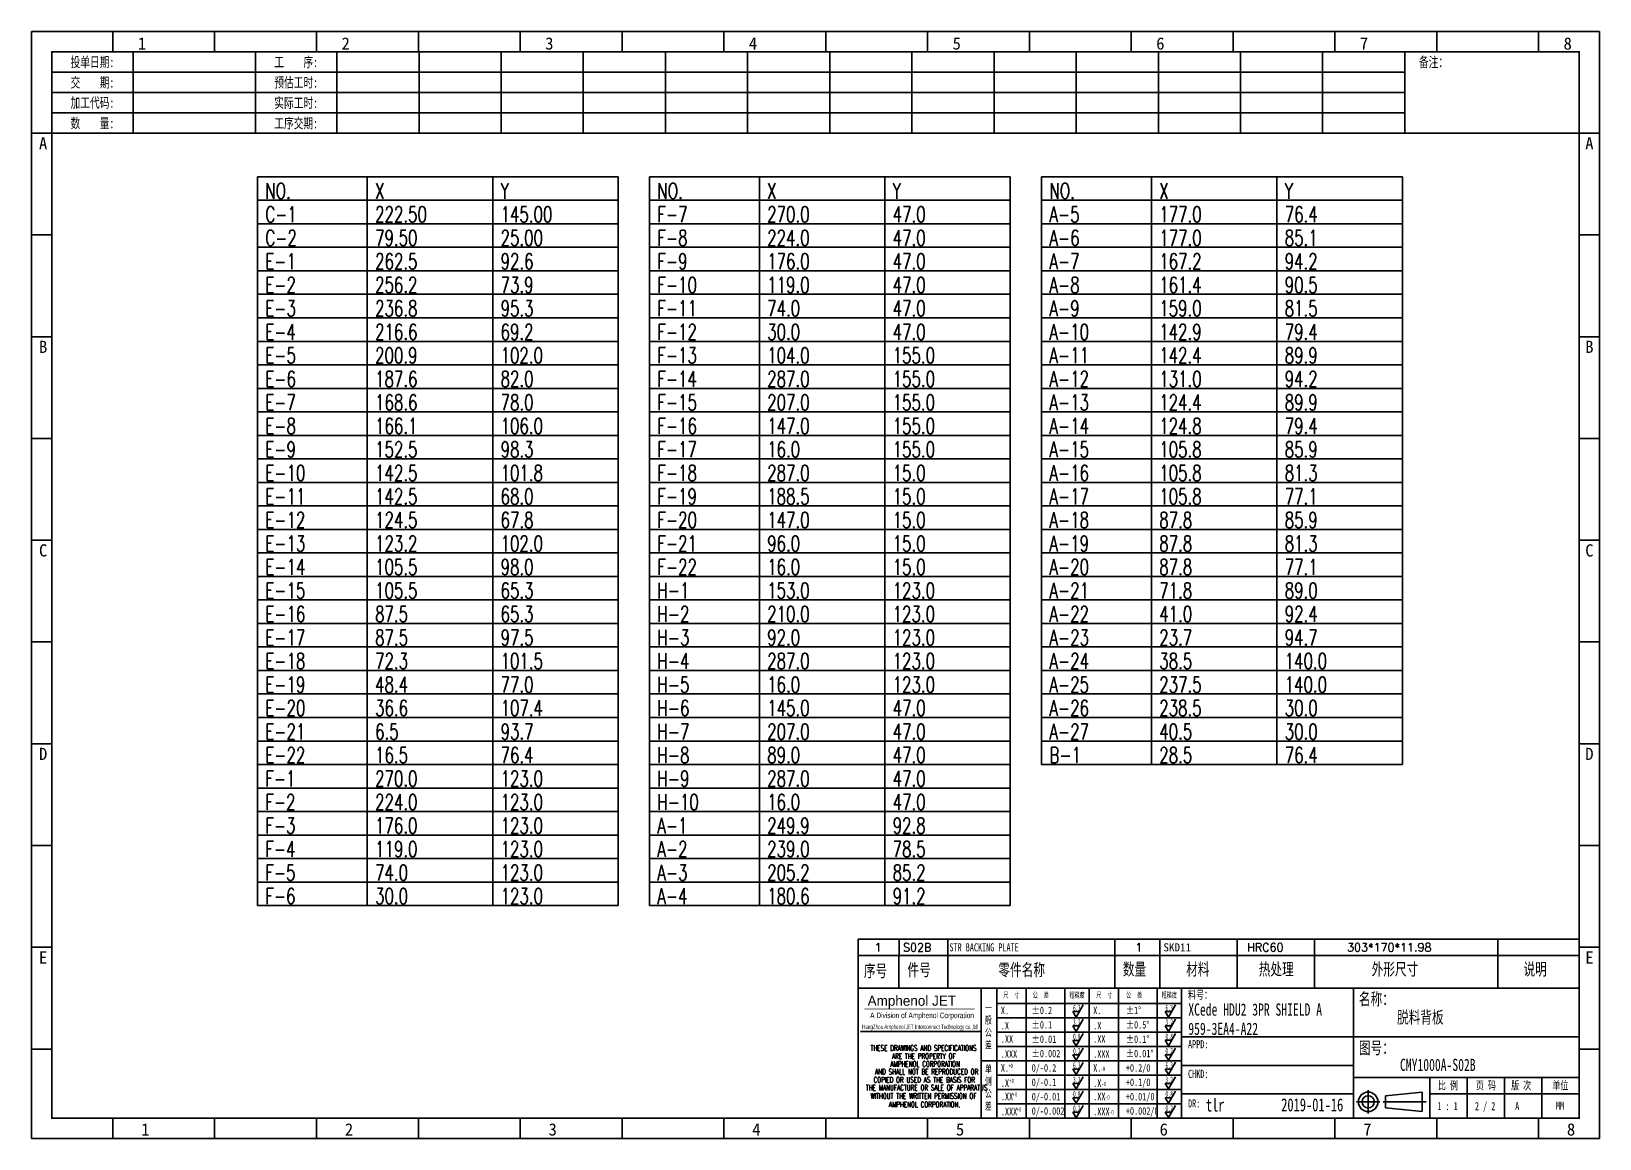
# Model space of a CAD drawing. Header units: millimetres. Extents: x -2852 to 5627, y -2271 to 1849.
# Drawn here: x 4997 to 5627, y 354 to 799 of the extents above; entities that cross this region are included whole.
import ezdxf
from ezdxf.enums import TextEntityAlignment as Align

# ---------------------------------------------------------------- set-up
doc = ezdxf.new("R2010")
doc.units = ezdxf.units.MM
doc.layers.add('1', color=7, linetype='Continuous')
doc.layers.add('41', color=1, linetype='Continuous')
doc.styles.add('CH', font='仿宋_GB2312_0.ttf')
doc.styles.add('jet01', font='simplex.shx', dxfattribs={"width": 0.7, "bigfont": 'hztxt.shx'})
doc.styles.add('SIMPLEX', font='SIMPLEX')
doc.styles.get("Standard").update_dxf_attribs({"font": '仿宋_GB2312_0.ttf', "width": 0.7})
doc.styles.add('TEXTSTYLE_1', font='TRIUMB.TTF')
doc.styles.add('TEXTSTYLE_2', font='TRIUM.TTF')
doc.styles.add('tk', font='', dxfattribs={"width": 0.7})
doc.styles.add('tk 2', font='仿宋_GB2312_0.ttf', dxfattribs={"width": 0.65})
doc.styles.add('tk 4', font='simplex.shx', dxfattribs={"width": 0.65, "bigfont": 'bigfont.shx'})
doc.styles.get('tk').set_extended_font_data('NSimSun')

# ---------------------------------------------------------------- blocks, each defined once
blk = doc.blocks.new('A3-N')
at = {"layer": '1', "color": 1}
for p, q in [((0, 0), (0, 296.73)), ((0, 296.73), (420, 296.73)), ((21.82, 291.27), (21.82, 296.73)), ((49.09, 291.27), (49.09, 296.73)), ((76.36, 291.27), (76.36, 296.73)), ((103.64, 291.27), (103.64, 296.73)), ((103.64, 291.27), (103.64, 296.73)), ((103.64, 291.27), (103.64, 296.73)), ((130.91, 291.27), (130.91, 296.73)), ((158.18, 291.27), (158.18, 296.73)), ((185.45, 291.27), (185.45, 296.73)), ((212.73, 291.27), (212.73, 296.73)), ((240, 291.27), (240, 296.73)), ((267.27, 291.27), (267.27, 296.73)), ((294.55, 291.27), (294.55, 296.73)), ((321.82, 291.27), (321.82, 296.73)), ((349.09, 291.27), (349.09, 296.73)), ((376.36, 291.27), (376.36, 296.73)), ((403.64, 291.27), (403.64, 296.73)), ((420, 296.73), (420, 1)), ((5.45, 269.45), (0, 269.45)), ((420, 269.45), (414.55, 269.45)), ((5.45, 242.18), (0, 242.18)), ((420, 242.18), (414.55, 242.18)), ((5.45, 214.91), (0, 214.91)), ((420, 214.91), (414.55, 214.91)), ((5.45, 187.64), (0, 187.64)), ((420, 187.64), (414.55, 187.64)), ((5.45, 160.36), (0, 160.36)), ((420, 160.36), (414.55, 160.36)), ((5.45, 133.09), (0, 133.09)), ((420, 133.09), (414.55, 133.09)), ((5.45, 105.82), (0, 105.82)), ((420, 105.82), (414.55, 105.82)), ((5.45, 78.55), (0, 78.55)), ((420, 78.55), (414.55, 78.55)), ((5.45, 51.27), (0, 51.27)), ((420, 51.27), (414.55, 51.27)), ((222.45, 49.09), (221.45, 49.09)), ((221.45, 49.09), (221.45, 40.36)), ((222.45, 49.09), (414.55, 49.09)), ((232.36, 49.09), (232.36, 40.36)), ((245.45, 49.09), (245.45, 40.36)), ((290.18, 49.09), (290.18, 40.36)), ((302.18, 49.09), (302.18, 40.36)), ((322.91, 49.09), (322.91, 40.36)), ((343.64, 49.09), (343.64, 40.36)), ((392.73, 40.36), (392.73, 49.09)), ((258.55, 40.36), (258.55, 5.44)), ((266.45, 40.36), (266.45, 5.44)), ((276.78, 40.36), (276.78, 5.45)), ((291.18, 40.36), (291.18, 5.45)), ((301.51, 40.37), (301.51, 5.46)), ((308.01, 40.36), (308.01, 5.45)), ((354.09, 40.36), (354.09, 5.45)), ((308.01, 32.39), (258.55, 32.39)), ((308.01, 28.54), (258.55, 28.54)), ((414.55, 27.27), (308.01, 27.27)), ((5.45, 24), (0, 24)), ((308.01, 24.69), (258.55, 24.69)), ((420, 24), (414.55, 24)), ((308.01, 16.99), (258.55, 16.99)), ((354.09, 19.63), (308.01, 19.63)), ((308.01, 13.14), (258.55, 13.14)), ((414.55, 16.36), (354.09, 16.36)), ((374.55, 16.36), (374.55, 5.45)), ((384.55, 16.36), (384.55, 5.45)), ((394.55, 16.36), (394.55, 5.45)), ((404.55, 16.36), (404.55, 5.45)), ((308.01, 9.29), (258.55, 9.29)), ((308.01, 11.99), (354.09, 11.99)), ((372.51, 12.49), (362.69, 11.5)), ((362.69, 11.5), (362.69, 8.23)), ((372.51, 12.49), (372.51, 7.25)), ((414.55, 12), (374.55, 12)), ((21.82, 0), (21.82, 5.45)), ((49.09, 0), (49.09, 5.45)), ((76.36, 0), (76.36, 5.45)), ((103.64, 0), (103.64, 5.45)), ((130.91, 0), (130.91, 5.45)), ((158.18, 0), (158.18, 5.45)), ((185.45, 0), (185.45, 5.45)), ((212.73, 0), (212.73, 5.45)), ((240, 0), (240, 5.45)), ((267.27, 0), (267.27, 5.45)), ((294.55, 0), (294.55, 5.45)), ((321.82, 0), (321.82, 5.45)), ((349.09, 0), (349.09, 5.45)), ((372.51, 7.25), (362.69, 8.23)), ((376.36, 0), (376.36, 5.45)), ((403.64, 0), (403.64, 5.45)), ((1, 0), (0, 0)), ((420, 0), (1, 0)), ((420, 0), (420, 1))]:
    blk.add_line(p, q, dxfattribs=at)
at = {"layer": '1'}
for p, q in [((414.55, 278.18), (414.55, 284.73)), ((221.45, 40.36), (221.45, 5.45)), ((221.45, 40.36), (414.55, 40.36)), ((221.45, 40.36), (414.55, 40.36)), ((254.41, 40.36), (254.41, 5.45)), ((283.28, 40.36), (283.28, 5.45)), ((308.01, 36.24), (258.55, 36.24)), ((222.08, 28.67), (254.12, 28.67)), ((308.01, 20.84), (254.41, 20.84))]:
    blk.add_line(p, q, dxfattribs=at)
at = {"layer": '1', "color": 1, "ltscale": 0.05}
for p, q in [((278.93, 34.04), (279.79, 32.56)), ((278.93, 34.04), (280.65, 34.04)), ((281.68, 35.84), (279.79, 32.56)), ((303.66, 34.05), (304.52, 32.56)), ((303.66, 34.05), (305.38, 34.05)), ((306.41, 35.84), (304.52, 32.56)), ((278.93, 30.19), (279.79, 28.71)), ((278.93, 30.19), (280.65, 30.19)), ((281.68, 31.99), (279.79, 28.71)), ((303.66, 30.2), (305.38, 30.2)), ((303.66, 30.2), (304.52, 28.71)), ((306.41, 31.99), (304.52, 28.71)), ((278.93, 26.34), (279.79, 24.86)), ((278.93, 26.34), (280.65, 26.34)), ((281.68, 28.14), (279.79, 24.86)), ((303.66, 26.35), (304.52, 24.86)), ((303.66, 26.35), (305.38, 26.35)), ((306.41, 28.14), (304.52, 24.86)), ((278.93, 22.49), (280.65, 22.49)), ((278.93, 22.49), (279.79, 21.01)), ((281.68, 24.29), (279.79, 21.01)), ((303.66, 22.5), (305.38, 22.5)), ((303.66, 22.5), (304.52, 21.01)), ((306.41, 24.29), (304.52, 21.01)), ((278.93, 18.66), (279.79, 17.17)), ((278.93, 18.66), (280.65, 18.66)), ((281.68, 20.45), (279.79, 17.17)), ((303.66, 18.66), (304.52, 17.18)), ((303.66, 18.66), (305.38, 18.66)), ((306.41, 20.46), (304.52, 17.18)), ((278.93, 14.81), (280.65, 14.81)), ((278.93, 14.81), (279.79, 13.32)), ((281.68, 16.6), (279.79, 13.32)), ((281.68, 12.75), (279.79, 9.47)), ((303.66, 14.81), (305.38, 14.81)), ((303.66, 14.81), (304.52, 13.33)), ((306.41, 16.61), (304.52, 13.33)), ((306.41, 12.76), (304.52, 9.48)), ((278.93, 10.96), (279.79, 9.47)), ((278.93, 10.96), (280.65, 10.96)), ((281.68, 8.9), (279.79, 5.62)), ((303.66, 10.96), (304.52, 9.48)), ((303.66, 10.96), (305.38, 10.96)), ((306.41, 8.91), (304.52, 5.63)), ((278.93, 7.11), (279.79, 5.62)), ((278.93, 7.11), (280.65, 7.11)), ((303.66, 7.11), (305.38, 7.11)), ((303.66, 7.11), (304.52, 5.63))]:
    blk.add_line(p, q, dxfattribs=at)
at = {"layer": '1', "color": 1, "ltscale": 0.1}
for p, q in [((358.01, 13.02), (358.01, 6.71)), ((354.86, 9.87), (361.17, 9.87)), ((362.03, 9.87), (373.54, 9.87))]:
    blk.add_line(p, q, dxfattribs=at)
at = {"layer": '1'}
blk.add_lwpolyline([(221.45, 5.45), (414.55, 5.45), (414.55, 291.27), (5.45, 291.27), (5.45, 5.45), (414.55, 5.45)], dxfattribs=at)
at = {"layer": '1', "color": 7, "linetype": 'Continuous', "const_width": 0.123}
blk.add_lwpolyline([(223.11, 34.74), (252.6, 34.76)], dxfattribs=at)
at = {"layer": '1', "color": 1}
for radius in [2.62, 1.64]:
    blk.add_circle((358.01, 9.87), radius, dxfattribs=at)
at = {"layer": '41'}
for p, q in [((27.27, 291.27), (27.27, 269.45)), ((60, 291.27), (60, 269.45)), ((81.82, 291.27), (81.82, 269.45)), ((103.82, 291.27), (103.82, 269.45)), ((125.82, 291.27), (125.82, 269.45)), ((147.82, 291.27), (147.82, 269.45)), ((169.82, 291.27), (169.82, 269.45)), ((191.82, 291.27), (191.82, 269.45)), ((213.82, 291.27), (213.82, 269.45)), ((235.82, 291.27), (235.82, 269.45)), ((257.82, 291.27), (257.82, 269.45)), ((279.82, 291.27), (279.82, 269.45)), ((301.82, 291.27), (301.82, 269.45)), ((323.82, 291.27), (323.82, 269.45)), ((345.82, 291.27), (345.82, 269.45)), ((367.82, 291.27), (367.82, 269.45)), ((367.82, 285.82), (5.45, 285.82)), ((367.82, 280.36), (5.45, 280.36)), ((367.82, 274.91), (5.45, 274.91)), ((414.55, 269.45), (5.45, 269.45))]:
    blk.add_line(p, q, dxfattribs=at)
at = {"layer": '1', "color": 1}
for s, p in [('1', (29.64, 295.11)), ('2', (84.18, 295.11)), ('3', (138.73, 295.11)), ('4', (193.27, 295.11)), ('5', (247.82, 295.11)), ('6', (302.36, 295.11)), ('7', (356.91, 295.11)), ('8', (411.45, 295.11)), ('1', (30.53, 4.11)), ('2', (85.08, 4.11)), ('3', (139.62, 4.11)), ('4', (194.17, 4.11)), ('5', (248.72, 4.11)), ('6', (303.26, 4.11)), ('7', (357.81, 4.11)), ('8', (412.35, 4.11))]:
    blk.add_text(s, height=3.27, dxfattribs=at).set_placement(p, align=Align.TOP_CENTER)
at = {"layer": '1', "style": 'tk', "width": 0.7}
for s, p in [('投单日期:', (16.36, 288.55)), ('工    序:', (70.91, 288.55)), ('备注：', (375.51, 288.55)), ('交    期:', (16.36, 283.09)), ('预估工时:', (70.91, 283.09)), ('加工代码:', (16.36, 277.64)), ('实际工时:', (70.91, 277.64)), ('数    量:', (16.36, 272.18)), ('工序交期:', (70.91, 272.18))]:
    blk.add_text(s, height=2.727, dxfattribs=at).set_placement(p, align=Align.MIDDLE)
at = {"layer": '1', "color": 1}
for s, p in [('A', (2.04, 268.36)), ('B', (2.04, 213.82)), ('C', (2.04, 159.27)), ('D', (2.04, 104.73)), ('E', (2.04, 50.18))]:
    blk.add_text(s, height=3.27, dxfattribs=at).set_placement(p, align=Align.TOP_LEFT)
for s, p in [('A', (418.37, 268.36)), ('B', (418.37, 213.82)), ('C', (418.37, 159.27)), ('D', (418.37, 104.73)), ('E', (418.37, 50.18))]:
    blk.add_text(s, height=3.27, dxfattribs=at).set_placement(p, align=Align.TOP_RIGHT)
at = {"layer": '1', "color": 1, "style": 'tk 2', "width": 0.7}
for s, height, p in [('序号', 3.273, (222.96, 43.34)), ('件号', 3.273, (234.62, 43.61)), ('零件名称', 3.273, (258.97, 43.61)), ('数量', 3.273, (292.3, 43.78)), ('材料', 3.273, (309.27, 43.78)), ('热处理', 3.273, (328.71, 43.78)), ('外形尺寸', 3.273, (358.94, 43.78)), ('说明', 3.273, (399.61, 43.78)), ('料号：', 2.182, (309.77, 37.46)), ('名称：', 3.273, (355.52, 35.79)), ('图号：', 3.273, (355.52, 22.7)), ('比 例', 2.182, (376.69, 13.18)), ('页 码', 2.182, (386.85, 13.18)), ('版 次', 2.182, (396.31, 13.18)), ('单位', 2.182, (407.35, 13.18))]:
    blk.add_text(s, height=height, dxfattribs=at).set_placement(p)
at = {"layer": '1', "color": 7, "linetype": 'Continuous', "style": 'TEXTSTYLE_1'}
blk.add_text('Amphenol JET', height=2.7, dxfattribs=at).set_placement((223.96, 35.61))
at = {"layer": '1', "color": 7, "linetype": 'Continuous'}
for s, height, style, width, p in [('A Division of Amphenol Corporation', 1.5, 'TEXTSTYLE_2', 0.7, (224.64, 32.29)), ('HangZhou Amphenol JET Interconnect Technology co.,ltd ', 1.2, 'TEXTSTYLE_2', 0.6, (222.47, 29.36)), ('THESE DRAWINGS AND SPECIFICATIONS', 1.5, 'tk 4', 0.6, (224.73, 23.52)), ('ARE THE PROPERTY OF', 1.5, 'tk 4', 0.6, (230.45, 21.35)), ('AND SHALL NOT BE REPRODUCED OR', 1.5, 'tk 4', 0.6, (225.95, 17.17)), ('AMPHENOL CORPORATION', 1.5, 'tk 4', 0.6, (230.04, 19.27)), ('THE MANUFACTURE OR SALE OF APPARATUS', 1.5, 'tk 4', 0.6, (223.5, 12.92)), ('COPIED OR USED AS THE BASIS FOR', 1.5, 'tk 4', 0.6, (225.54, 15.02)), ('WITHOUT THE WRITTEN PERMISSION OF', 1.5, 'tk 4', 0.6, (224.73, 10.67)), ('AMPHENOL CORPORATION.', 1.5, 'tk 4', 0.6, (229.63, 8.4))]:
    blk.add_text(s, height=height, dxfattribs=dict(at, style=style, width=width)).set_placement(p)
at = {"layer": '1', "color": 1, "style": 'tk 2', "width": 0.7}
for s, p in [('X.', (259.64, 34.37)), ('%%P0.2', (267.9, 34.37)), ('X.', (284.37, 34.37)), ('%%P1%%D', (293.12, 34.37)), ('.X', (259.64, 30.28)), ('%%P0.1', (267.9, 30.52)), ('.X', (284.37, 30.28)), ('%%P0.5%%D', (293.12, 30.52)), ('.XX', (259.64, 26.71)), ('%%P0.01', (267.9, 26.67)), ('.XX', (284.37, 26.71)), ('%%P0.1%%D', (293.12, 26.67)), ('.XXX', (259.64, 22.68)), ('%%P0.002', (267.9, 22.82)), ('.XXX', (284.37, 22.68)), ('%%P0.01%%D', (293.12, 22.82)), ('X.', (259.64, 18.97)), ('0/-0.2', (267.9, 18.97)), ('X.', (284.37, 18.97)), ('+0.2/0', (293.12, 18.97)), ('.X', (259.64, 14.88)), ('0/-0.1', (267.9, 15.12)), ('.X', (284.37, 14.88)), ('+0.1/0', (293.12, 15.12)), ('.XX', (259.64, 11.31)), ('0/-0.01', (267.9, 11.27)), ('0/-0.002', (267.9, 7.42)), ('.XX', (284.37, 11.31)), ('+0.01/0', (293.12, 11.27)), ('+0.002/0', (293.12, 7.42)), ('.XXX', (259.64, 7.28)), ('.XXX', (284.37, 7.28))]:
    blk.add_text(s, height=2, dxfattribs=at).set_placement(p, align=Align.MIDDLE_LEFT)
at = {"layer": '1', "color": 1, "ltscale": 0.05, "style": 'tk 2', "width": 0.5}
for s, p in [('6.3', (279.01, 34.26)), ('6.3', (303.74, 34.27)), ('3.2', (279.01, 30.41)), ('3.2', (303.74, 30.42)), ('0.8', (279.01, 26.56)), ('0.8', (303.74, 26.57)), ('0.2', (279.01, 22.71)), ('0.2', (303.74, 22.72)), ('6.3', (279.01, 18.87)), ('6.3', (303.74, 18.88)), ('3.2', (279.01, 15.02)), ('0.8', (279.01, 11.17)), ('3.2', (303.74, 15.03)), ('0.8', (303.74, 11.18)), ('0.2', (279.01, 7.32)), ('0.2', (303.74, 7.33))]:
    blk.add_text(s, height=1.6, dxfattribs=at).set_placement(p)
at = {"layer": '1', "style": 'tk 2', "width": 0.7}
for s, p in [('APPD:', (309.77, 24.21)), ('CHKD:', (309.77, 16.27)), ('DR:', (309.77, 8.35))]:
    blk.add_text(s, height=2.182, dxfattribs=at).set_placement(p)
at = {"layer": '1', "color": 7, "style": 'tk 2', "width": 0.7}
blk.add_text('MM', height=2.182, dxfattribs=at).set_placement((408.31, 7.75))
at = {"layer": '1', "color": 1, "ltscale": 0.05, "char_height": 1.5, "width": 6.3627, "attachment_point": 1, "style": 'tk 2'}
for s, insert in [('尺  寸', (260.31, 39.25)), ('公  差', (268.17, 39.25)), ('粗糙度', (277.98, 39.25)), ('尺  寸', (285.2, 39.25)), ('公  差', (293.18, 39.25)), ('粗糙度', (302.71, 39.26))]:
    blk.add_mtext(s, dxfattribs=dict(at, insert=insert))
at = {"layer": '1', "ltscale": 0.05, "char_height": 2, "width": 2.5195, "attachment_point": 1, "style": 'tk 2'}
for s, insert in [('一般公差', (255.39, 36.11)), ('单侧公差', (255.39, 19.71))]:
    blk.add_mtext(s, dxfattribs=dict(at, insert=insert))
at = {"layer": '1', "color": 1, "ltscale": 0.05, "char_height": 1.2, "width": 5.1396, "attachment_point": 1, "line_spacing_factor": 0.8, "style": 'tk 2'}
for s, insert in [('+0', (261.58, 20.13)), ('-0', (286.31, 19.33)), ('+0', (261.88, 16.09)), ('-0', (286.61, 15.29)), ('+0', (262.79, 12.45)), ('+0', (263.87, 8.44)), ('-0', (287.51, 11.65)), ('-0', (288.59, 7.64))]:
    blk.add_mtext(s, dxfattribs=dict(at, insert=insert))
at = {"layer": '1', "style": 'tk 2', "width": 0.7}
for tag, p in [('PATR-NO1', (309.84, 32.96)), ('TITLE', (365.74, 30.9)), ('PATR-NO2', (309.84, 27.81)), ('DWG-NO:', (366.54, 18.14))]:
    blk.add_attdef(tag, p, '', height=3.27, dxfattribs=at)
at = {"layer": '1', "color": 1, "style": 'tk 2', "width": 0.7}
for tag, p in [('DRAW', (314.55, 7.27)), ('DATE', (334.72, 7.32))]:
    blk.add_attdef(tag, p, '', height=3.49, dxfattribs=at)
at = {"layer": '1', "style": 'tk 2', "width": 0.7}
for tag, p in [('SCALE', (376.55, 8.73)), ('SHEET', (386.6, 8.72)), ('REV', (397.38, 8.73))]:
    blk.add_attdef(tag, text='', height=2.18, dxfattribs=at).set_placement(p, align=Align.MIDDLE_LEFT)
blk = doc.blocks.new('FB3')
at = {"layer": '1', "color": 1}
for p, q in [((0, 4.36), (193.09, 4.36)), ((0, 4.36), (0, 0)), ((10.91, 4.36), (10.91, 0)), ((24, 4.36), (24, 0)), ((68.73, 4.36), (68.73, 0)), ((80.73, 4.36), (80.73, 0)), ((101.45, 4.36), (101.45, 0)), ((122.18, 4.36), (122.18, 0)), ((171.27, 0), (171.27, 4.36))]:
    blk.add_line(p, q, dxfattribs=at)
at = {"layer": '1'}
for tag, style, p in [('ITEM', 'SIMPLEX', (4.36, 2.18)), ('PARTNO', 'SIMPLEX', (12, 2.18)), ('QTY', 'SIMPLEX', (74.18, 2.18)), ('MATL', 'CH', (81.72, 2.18)), ('FINISH', 'SIMPLEX', (104.17, 2.18)), ('SPEC', 'SIMPLEX', (130.91, 2.18)), ('REMARK', 'SIMPLEX', (174.06, 2.18))]:
    blk.add_attdef(tag, text='', height=2.18, dxfattribs=dict(at, style=style)).set_placement(p, align=Align.MIDDLE_LEFT)
at = {"layer": '1', "style": 'tk', "width": 0.7}
blk.add_attdef('DIE', text='', height=2.18, dxfattribs=at).set_placement((24.43, 2.18), align=Align.MIDDLE_LEFT)

msp = doc.modelspace()

# ---------------------------------------------------------------- linework, layer by layer
at = {"layer": '41', "ltscale": 0.05}
for p, q in [((5087.5866, 740.7746), (5232.4866, 740.7746)), ((5087.5866, 740.7746), (5087.5866, 447.8246)), ((5131.6866, 740.7746), (5131.6866, 447.8246)), ((5182.0866, 740.7746), (5182.0866, 447.8246)), ((5232.4866, 740.7746), (5232.4866, 447.8246)), ((5245.0866, 740.7746), (5389.9866, 740.7746)), ((5245.0866, 740.7746), (5245.0866, 447.8246)), ((5289.1866, 740.7746), (5289.1866, 447.8246)), ((5339.5866, 740.7746), (5339.5866, 447.8246)), ((5389.9866, 740.7746), (5389.9866, 447.8246)), ((5402.5866, 740.7746), (5547.4866, 740.7746)), ((5402.5866, 740.7746), (5402.5866, 504.5246)), ((5446.6866, 740.7746), (5446.6866, 504.5246)), ((5497.0866, 740.7746), (5497.0866, 504.5246)), ((5547.4866, 740.7746), (5547.4866, 504.5246)), ((5087.5866, 731.3246), (5232.4866, 731.3246)), ((5245.0866, 731.3246), (5389.9866, 731.3246)), ((5402.5866, 731.3246), (5547.4866, 731.3246)), ((5087.5866, 721.8746), (5232.4866, 721.8746)), ((5245.0866, 721.8746), (5389.9866, 721.8746)), ((5402.5866, 721.8746), (5547.4866, 721.8746)), ((5087.5866, 712.4246), (5232.4866, 712.4246)), ((5245.0866, 712.4246), (5389.9866, 712.4246)), ((5402.5866, 712.4246), (5547.4866, 712.4246)), ((5087.5866, 702.9746), (5232.4866, 702.9746)), ((5245.0866, 702.9746), (5389.9866, 702.9746)), ((5402.5866, 702.9746), (5547.4866, 702.9746)), ((5087.5866, 693.5246), (5232.4866, 693.5246)), ((5245.0866, 693.5246), (5389.9866, 693.5246)), ((5402.5866, 693.5246), (5547.4866, 693.5246)), ((5087.5866, 684.0746), (5232.4866, 684.0746)), ((5245.0866, 684.0746), (5389.9866, 684.0746)), ((5402.5866, 684.0746), (5547.4866, 684.0746)), ((5087.5866, 674.6246), (5232.4866, 674.6246)), ((5245.0866, 674.6246), (5389.9866, 674.6246)), ((5402.5866, 674.6246), (5547.4866, 674.6246)), ((5087.5866, 665.1746), (5232.4866, 665.1746)), ((5245.0866, 665.1746), (5389.9866, 665.1746)), ((5402.5866, 665.1746), (5547.4866, 665.1746)), ((5087.5866, 655.7246), (5232.4866, 655.7246)), ((5245.0866, 655.7246), (5389.9866, 655.7246)), ((5402.5866, 655.7246), (5547.4866, 655.7246)), ((5087.5866, 646.2746), (5232.4866, 646.2746)), ((5245.0866, 646.2746), (5389.9866, 646.2746)), ((5402.5866, 646.2746), (5547.4866, 646.2746)), ((5087.5866, 636.8246), (5232.4866, 636.8246)), ((5245.0866, 636.8246), (5389.9866, 636.8246)), ((5402.5866, 636.8246), (5547.4866, 636.8246)), ((5087.5866, 627.3746), (5232.4866, 627.3746)), ((5245.0866, 627.3746), (5389.9866, 627.3746)), ((5402.5866, 627.3746), (5547.4866, 627.3746)), ((5087.5866, 617.9246), (5232.4866, 617.9246)), ((5245.0866, 617.9246), (5389.9866, 617.9246)), ((5402.5866, 617.9246), (5547.4866, 617.9246)), ((5087.5866, 608.4746), (5232.4866, 608.4746)), ((5245.0866, 608.4746), (5389.9866, 608.4746)), ((5402.5866, 608.4746), (5547.4866, 608.4746)), ((5087.5866, 599.0246), (5232.4866, 599.0246)), ((5245.0866, 599.0246), (5389.9866, 599.0246)), ((5402.5866, 599.0246), (5547.4866, 599.0246)), ((5087.5866, 589.5746), (5232.4866, 589.5746)), ((5245.0866, 589.5746), (5389.9866, 589.5746)), ((5402.5866, 589.5746), (5547.4866, 589.5746)), ((5087.5866, 580.1246), (5232.4866, 580.1246)), ((5245.0866, 580.1246), (5389.9866, 580.1246)), ((5402.5866, 580.1246), (5547.4866, 580.1246)), ((5087.5866, 570.6746), (5232.4866, 570.6746)), ((5245.0866, 570.6746), (5389.9866, 570.6746)), ((5402.5866, 570.6746), (5547.4866, 570.6746)), ((5087.5866, 561.2246), (5232.4866, 561.2246)), ((5245.0866, 561.2246), (5389.9866, 561.2246)), ((5402.5866, 561.2246), (5547.4866, 561.2246)), ((5087.5866, 551.7746), (5232.4866, 551.7746)), ((5245.0866, 551.7746), (5389.9866, 551.7746)), ((5402.5866, 551.7746), (5547.4866, 551.7746)), ((5087.5866, 542.3246), (5232.4866, 542.3246)), ((5245.0866, 542.3246), (5389.9866, 542.3246)), ((5402.5866, 542.3246), (5547.4866, 542.3246)), ((5087.5866, 532.8746), (5232.4866, 532.8746)), ((5245.0866, 532.8746), (5389.9866, 532.8746)), ((5402.5866, 532.8746), (5547.4866, 532.8746)), ((5087.5866, 523.4246), (5232.4866, 523.4246)), ((5245.0866, 523.4246), (5389.9866, 523.4246)), ((5402.5866, 523.4246), (5547.4866, 523.4246)), ((5087.5866, 513.9746), (5232.4866, 513.9746)), ((5245.0866, 513.9746), (5389.9866, 513.9746)), ((5402.5866, 513.9746), (5547.4866, 513.9746)), ((5087.5866, 504.5246), (5232.4866, 504.5246)), ((5245.0866, 504.5246), (5389.9866, 504.5246)), ((5402.5866, 504.5246), (5547.4866, 504.5246)), ((5087.5866, 495.0746), (5232.4866, 495.0746)), ((5245.0866, 495.0746), (5389.9866, 495.0746)), ((5087.5866, 485.6246), (5232.4866, 485.6246)), ((5245.0866, 485.6246), (5389.9866, 485.6246)), ((5087.5866, 476.1746), (5232.4866, 476.1746)), ((5245.0866, 476.1746), (5389.9866, 476.1746)), ((5087.5866, 466.7246), (5232.4866, 466.7246)), ((5245.0866, 466.7246), (5389.9866, 466.7246)), ((5087.5866, 457.2746), (5232.4866, 457.2746)), ((5245.0866, 457.2746), (5389.9866, 457.2746)), ((5087.5866, 447.8246), (5232.4866, 447.8246)), ((5245.0866, 447.8246), (5389.9866, 447.8246))]:
    msp.add_line(p, q, dxfattribs=at)

# ---------------------------------------------------------------- block references
at = {"layer": '1', "ltscale": 0.05, "xscale": 1.5, "yscale": 1.5, "zscale": 1.5}
for name, p, values in [('A3-N', (4996.7373, 354.1358), {'DWG-NO:': 'CMY1000A-S02B', 'TITLE': '脱料背板', 'REV': 'A', 'SHEET': '2 / 2', 'DRAW': 'tlr', 'DATE': '2019-01-16', 'PATR-NO1': 'XCede HDU2 3PR SHIELD A', 'PATR-NO2': '959-3EA4-A22', 'SCALE': '1 : 1'}), ('FB3', (5328.9191, 427.7722), {'PARTNO': 'S02B', 'ITEM': '1', 'DIE': 'STR BACKING PLATE', 'QTY': '1', 'MATL': 'SKD11', 'FINISH': 'HRC60', 'SPEC': '303*170*11.98'})]:
    msp.add_blockref(name, p, dxfattribs=at).add_auto_attribs(values)

# ---------------------------------------------------------------- texts
at = {"layer": '41', "ltscale": 0.05, "style": 'jet01', "width": 0.7}
for s, p in [('NO.', (5090.7366, 731.9546)), ('X', (5134.8366, 731.9546)), ('Y', (5185.2366, 731.9546)), ('NO.', (5248.2366, 731.9546)), ('X', (5292.3366, 731.9546)), ('Y', (5342.7366, 731.9546)), ('NO.', (5405.7366, 731.9546)), ('X', (5449.8366, 731.9546)), ('Y', (5500.2366, 731.9546)), ('C-1', (5090.7366, 722.5046)), ('222.50', (5134.8366, 722.5046)), ('145.00', (5185.2366, 722.5046)), ('F-7', (5248.2366, 722.5046)), ('270.0', (5292.3366, 722.5046)), ('47.0', (5342.7366, 722.5046)), ('A-5', (5405.7366, 722.5046)), ('177.0', (5449.8366, 722.5046)), ('76.4', (5500.2366, 722.5046)), ('C-2', (5090.7366, 713.0546)), ('79.50', (5134.8366, 713.0546)), ('25.00', (5185.2366, 713.0546)), ('F-8', (5248.2366, 713.0546)), ('224.0', (5292.3366, 713.0546)), ('47.0', (5342.7366, 713.0546)), ('A-6', (5405.7366, 713.0546)), ('177.0', (5449.8366, 713.0546)), ('85.1', (5500.2366, 713.0546)), ('E-1', (5090.7366, 703.6046)), ('262.5', (5134.8366, 703.6046)), ('92.6', (5185.2366, 703.6046)), ('F-9', (5248.2366, 703.6046)), ('176.0', (5292.3366, 703.6046)), ('47.0', (5342.7366, 703.6046)), ('A-7', (5405.7366, 703.6046)), ('167.2', (5449.8366, 703.6046)), ('94.2', (5500.2366, 703.6046)), ('E-2', (5090.7366, 694.1546)), ('256.2', (5134.8366, 694.1546)), ('73.9', (5185.2366, 694.1546)), ('F-10', (5248.2366, 694.1546)), ('119.0', (5292.3366, 694.1546)), ('47.0', (5342.7366, 694.1546)), ('A-8', (5405.7366, 694.1546)), ('161.4', (5449.8366, 694.1546)), ('90.5', (5500.2366, 694.1546)), ('E-3', (5090.7366, 684.7046)), ('236.8', (5134.8366, 684.7046)), ('95.3', (5185.2366, 684.7046)), ('F-11', (5248.2366, 684.7046)), ('74.0', (5292.3366, 684.7046)), ('47.0', (5342.7366, 684.7046)), ('A-9', (5405.7366, 684.7046)), ('159.0', (5449.8366, 684.7046)), ('81.5', (5500.2366, 684.7046)), ('E-4', (5090.7366, 675.2546)), ('216.6', (5134.8366, 675.2546)), ('69.2', (5185.2366, 675.2546)), ('F-12', (5248.2366, 675.2546)), ('30.0', (5292.3366, 675.2546)), ('47.0', (5342.7366, 675.2546)), ('A-10', (5405.7366, 675.2546)), ('142.9', (5449.8366, 675.2546)), ('79.4', (5500.2366, 675.2546)), ('E-5', (5090.7366, 665.8046)), ('200.9', (5134.8366, 665.8046)), ('102.0', (5185.2366, 665.8046)), ('F-13', (5248.2366, 665.8046)), ('104.0', (5292.3366, 665.8046)), ('155.0', (5342.7366, 665.8046)), ('A-11', (5405.7366, 665.8046)), ('142.4', (5449.8366, 665.8046)), ('89.9', (5500.2366, 665.8046)), ('E-6', (5090.7366, 656.3546)), ('187.6', (5134.8366, 656.3546)), ('82.0', (5185.2366, 656.3546)), ('F-14', (5248.2366, 656.3546)), ('287.0', (5292.3366, 656.3546)), ('155.0', (5342.7366, 656.3546)), ('A-12', (5405.7366, 656.3546)), ('131.0', (5449.8366, 656.3546)), ('94.2', (5500.2366, 656.3546)), ('E-7', (5090.7366, 646.9046)), ('168.6', (5134.8366, 646.9046)), ('78.0', (5185.2366, 646.9046)), ('F-15', (5248.2366, 646.9046)), ('207.0', (5292.3366, 646.9046)), ('155.0', (5342.7366, 646.9046)), ('A-13', (5405.7366, 646.9046)), ('124.4', (5449.8366, 646.9046)), ('89.9', (5500.2366, 646.9046)), ('E-8', (5090.7366, 637.4546)), ('166.1', (5134.8366, 637.4546)), ('106.0', (5185.2366, 637.4546)), ('F-16', (5248.2366, 637.4546)), ('147.0', (5292.3366, 637.4546)), ('155.0', (5342.7366, 637.4546)), ('A-14', (5405.7366, 637.4546)), ('124.8', (5449.8366, 637.4546)), ('79.4', (5500.2366, 637.4546)), ('E-9', (5090.7366, 628.0046)), ('152.5', (5134.8366, 628.0046)), ('98.3', (5185.2366, 628.0046)), ('F-17', (5248.2366, 628.0046)), ('16.0', (5292.3366, 628.0046)), ('155.0', (5342.7366, 628.0046)), ('A-15', (5405.7366, 628.0046)), ('105.8', (5449.8366, 628.0046)), ('85.9', (5500.2366, 628.0046)), ('E-10', (5090.7366, 618.5546)), ('142.5', (5134.8366, 618.5546)), ('101.8', (5185.2366, 618.5546)), ('F-18', (5248.2366, 618.5546)), ('287.0', (5292.3366, 618.5546)), ('15.0', (5342.7366, 618.5546)), ('A-16', (5405.7366, 618.5546)), ('105.8', (5449.8366, 618.5546)), ('81.3', (5500.2366, 618.5546)), ('E-11', (5090.7366, 609.1046)), ('142.5', (5134.8366, 609.1046)), ('68.0', (5185.2366, 609.1046)), ('F-19', (5248.2366, 609.1046)), ('188.5', (5292.3366, 609.1046)), ('15.0', (5342.7366, 609.1046)), ('A-17', (5405.7366, 609.1046)), ('105.8', (5449.8366, 609.1046)), ('77.1', (5500.2366, 609.1046)), ('E-12', (5090.7366, 599.6546)), ('124.5', (5134.8366, 599.6546)), ('67.8', (5185.2366, 599.6546)), ('F-20', (5248.2366, 599.6546)), ('147.0', (5292.3366, 599.6546)), ('15.0', (5342.7366, 599.6546)), ('A-18', (5405.7366, 599.6546)), ('87.8', (5449.8366, 599.6546)), ('85.9', (5500.2366, 599.6546)), ('E-13', (5090.7366, 590.2046)), ('123.2', (5134.8366, 590.2046)), ('102.0', (5185.2366, 590.2046)), ('F-21', (5248.2366, 590.2046)), ('96.0', (5292.3366, 590.2046)), ('15.0', (5342.7366, 590.2046)), ('A-19', (5405.7366, 590.2046)), ('87.8', (5449.8366, 590.2046)), ('81.3', (5500.2366, 590.2046)), ('E-14', (5090.7366, 580.7546)), ('105.5', (5134.8366, 580.7546)), ('98.0', (5185.2366, 580.7546)), ('F-22', (5248.2366, 580.7546)), ('16.0', (5292.3366, 580.7546)), ('15.0', (5342.7366, 580.7546)), ('A-20', (5405.7366, 580.7546)), ('87.8', (5449.8366, 580.7546)), ('77.1', (5500.2366, 580.7546)), ('E-15', (5090.7366, 571.3046)), ('105.5', (5134.8366, 571.3046)), ('65.3', (5185.2366, 571.3046)), ('H-1', (5248.2366, 571.3046)), ('153.0', (5292.3366, 571.3046)), ('123.0', (5342.7366, 571.3046)), ('A-21', (5405.7366, 571.3046)), ('71.8', (5449.8366, 571.3046)), ('89.0', (5500.2366, 571.3046)), ('E-16', (5090.7366, 561.8546)), ('87.5', (5134.8366, 561.8546)), ('65.3', (5185.2366, 561.8546)), ('H-2', (5248.2366, 561.8546)), ('210.0', (5292.3366, 561.8546)), ('123.0', (5342.7366, 561.8546)), ('A-22', (5405.7366, 561.8546)), ('41.0', (5449.8366, 561.8546)), ('92.4', (5500.2366, 561.8546)), ('E-17', (5090.7366, 552.4046)), ('87.5', (5134.8366, 552.4046)), ('97.5', (5185.2366, 552.4046)), ('H-3', (5248.2366, 552.4046)), ('92.0', (5292.3366, 552.4046)), ('123.0', (5342.7366, 552.4046)), ('A-23', (5405.7366, 552.4046)), ('23.7', (5449.8366, 552.4046)), ('94.7', (5500.2366, 552.4046)), ('E-18', (5090.7366, 542.9546)), ('72.3', (5134.8366, 542.9546)), ('101.5', (5185.2366, 542.9546)), ('H-4', (5248.2366, 542.9546)), ('287.0', (5292.3366, 542.9546)), ('123.0', (5342.7366, 542.9546)), ('A-24', (5405.7366, 542.9546)), ('38.5', (5449.8366, 542.9546)), ('140.0', (5500.2366, 542.9546)), ('E-19', (5090.7366, 533.5046)), ('48.4', (5134.8366, 533.5046)), ('77.0', (5185.2366, 533.5046)), ('H-5', (5248.2366, 533.5046)), ('16.0', (5292.3366, 533.5046)), ('123.0', (5342.7366, 533.5046)), ('A-25', (5405.7366, 533.5046)), ('237.5', (5449.8366, 533.5046)), ('140.0', (5500.2366, 533.5046)), ('E-20', (5090.7366, 524.0546)), ('36.6', (5134.8366, 524.0546)), ('107.4', (5185.2366, 524.0546)), ('H-6', (5248.2366, 524.0546)), ('145.0', (5292.3366, 524.0546)), ('47.0', (5342.7366, 524.0546)), ('A-26', (5405.7366, 524.0546)), ('238.5', (5449.8366, 524.0546)), ('30.0', (5500.2366, 524.0546)), ('E-21', (5090.7366, 514.6046)), ('6.5', (5134.8366, 514.6046)), ('93.7', (5185.2366, 514.6046)), ('H-7', (5248.2366, 514.6046)), ('207.0', (5292.3366, 514.6046)), ('47.0', (5342.7366, 514.6046)), ('A-27', (5405.7366, 514.6046)), ('40.5', (5449.8366, 514.6046)), ('30.0', (5500.2366, 514.6046)), ('E-22', (5090.7366, 505.1546)), ('16.5', (5134.8366, 505.1546)), ('76.4', (5185.2366, 505.1546)), ('H-8', (5248.2366, 505.1546)), ('89.0', (5292.3366, 505.1546)), ('47.0', (5342.7366, 505.1546)), ('B-1', (5405.7366, 505.1546)), ('28.5', (5449.8366, 505.1546)), ('76.4', (5500.2366, 505.1546)), ('F-1', (5090.7366, 495.7046)), ('270.0', (5134.8366, 495.7046)), ('123.0', (5185.2366, 495.7046)), ('H-9', (5248.2366, 495.7046)), ('287.0', (5292.3366, 495.7046)), ('47.0', (5342.7366, 495.7046)), ('F-2', (5090.7366, 486.2546)), ('224.0', (5134.8366, 486.2546)), ('123.0', (5185.2366, 486.2546)), ('H-10', (5248.2366, 486.2546)), ('16.0', (5292.3366, 486.2546)), ('47.0', (5342.7366, 486.2546)), ('F-3', (5090.7366, 476.8046)), ('176.0', (5134.8366, 476.8046)), ('123.0', (5185.2366, 476.8046)), ('A-1', (5248.2366, 476.8046)), ('249.9', (5292.3366, 476.8046)), ('92.8', (5342.7366, 476.8046)), ('F-4', (5090.7366, 467.3546)), ('119.0', (5134.8366, 467.3546)), ('123.0', (5185.2366, 467.3546)), ('A-2', (5248.2366, 467.3546)), ('239.0', (5292.3366, 467.3546)), ('78.5', (5342.7366, 467.3546)), ('F-5', (5090.7366, 457.9046)), ('74.0', (5134.8366, 457.9046)), ('123.0', (5185.2366, 457.9046)), ('A-3', (5248.2366, 457.9046)), ('205.2', (5292.3366, 457.9046)), ('85.2', (5342.7366, 457.9046)), ('F-6', (5090.7366, 448.4546)), ('30.0', (5134.8366, 448.4546)), ('123.0', (5185.2366, 448.4546)), ('A-4', (5248.2366, 448.4546)), ('180.6', (5292.3366, 448.4546)), ('91.2', (5342.7366, 448.4546))]:
    msp.add_text(s, height=6.3, dxfattribs=at).set_placement(p)

doc.saveas('drawing.dxf')
